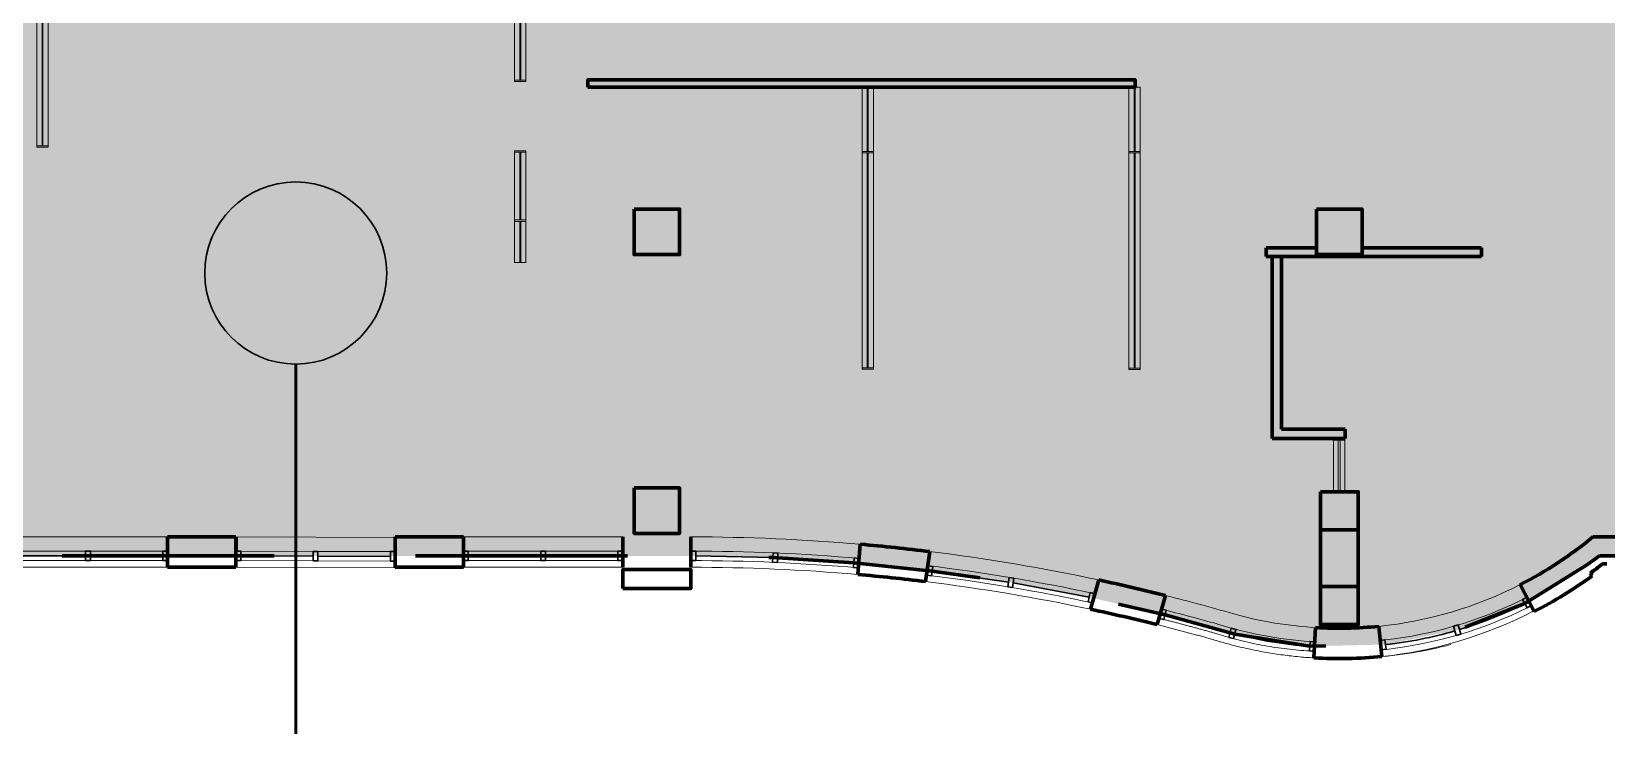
# Model space of a CAD drawing. Header units: inches. Extents: x -2124 to 6036, y -4479 to 801.
# Drawn here: x 2781 to 3612, y -3263 to -2897 of the extents above; entities that cross this region are included whole.
import ezdxf

# ---------------------------------------------------------------- set-up
doc = ezdxf.new("R2010")
doc.units = ezdxf.units.IN
doc.header["$MEASUREMENT"] = 0
doc.linetypes.add('DGN Style 2', pattern=[186.341636, 111.804981, -74.536654])
doc.linetypes.add('DGN Style 4', pattern=[298.332959, 149.073308, -74.536654, 0.186342, -74.536654])
for name, color, linetype, lineweight in [('A-ANNO-NOTE', 4, 'Continuous', 30), ('a-bp-02N-_-03S - A-COLS', 2, 'Continuous', 70), ('a-bp-02N-_-03S - A-GLAZ', 2, 'Continuous', 0), ('a-bp-02N-_-03S - A-GLAZ (Construction)', 2, 'Continuous', 0), ('a-bp-02N-_-03S - A-WALL-FULL', 6, 'Continuous', 70), ('a-fp-02N-_-03S - A-GLAZ', 2, 'Continuous', 13), ('a-fp-02N-_-03S - A-WALL-FULL', 6, 'Continuous', 70)]:
    doc.layers.add(name, color=color, linetype=linetype, lineweight=lineweight)
doc.layers.add('A-AREA-TENANT 3', color=7, linetype='DGN Style 2', lineweight=80, true_color=0xffc3a3)
doc.layers.add('A-AREA-UNKNOWN', color=7, linetype='DGN Style 2', lineweight=80, true_color=0xff6b6e)

# ---------------------------------------------------------------- blocks, each defined once
blk = doc.blocks.new('WIN7FT_4')
at = {"layer": 'a-bp-02N-_-03S - A-GLAZ', "linetype": 'Continuous', "lineweight": 13}
for p, q in [((0, 0), (84, 0)), ((0, -16), (84, -16))]:
    blk.add_line(p, q, dxfattribs=at)
at = {"layer": 'a-bp-02N-_-03S - A-GLAZ', "linetype": 'Continuous', "lineweight": 70}
for p, q in [((0, 0), (0, -16)), ((84, 0), (84, -16))]:
    blk.add_line(p, q, dxfattribs=at)
at = {"layer": 'a-bp-02N-_-03S - A-GLAZ', "linetype": 'Continuous', "lineweight": 0}
for p, q in [((2.5, -7.5), (40.75, -7.5)), ((43.25, -7.5), (81.5, -7.5)), ((40.75, -12.5), (2.5, -12.5)), ((81.5, -12.5), (43.25, -12.5))]:
    blk.add_line(p, q, dxfattribs=at)
at = {"layer": 'a-bp-02N-_-03S - A-GLAZ', "linetype": 'Continuous', "lineweight": 30}
for p, q in [((2.5, -10), (40.75, -10)), ((43.25, -10), (81.5, -10))]:
    blk.add_line(p, q, dxfattribs=at)
at = {"layer": 'a-bp-02N-_-03S - A-GLAZ', "linetype": 'Continuous', "lineweight": 30, "flags": 128}
for points in [[(0, -7.5), (2.5, -7.5), (2.5, -12.5), (0, -12.5), (0, -7.5)], [(40.75, -7.5), (43.25, -7.5), (43.25, -12.5), (40.75, -12.5), (40.75, -7.5)], [(81.5, -7.5), (84, -7.5), (84, -12.5), (81.5, -12.5), (81.5, -7.5)]]:
    blk.add_lwpolyline(points, close=True, dxfattribs=at)
blk = doc.blocks.new('WIN7FT_5')
at = {"layer": 'a-bp-02N-_-03S - A-GLAZ', "linetype": 'Continuous', "lineweight": 13}
for p, q in [((0, 0), (84, 0)), ((0.01, -16), (84.01, -16))]:
    blk.add_line(p, q, dxfattribs=at)
at = {"layer": 'a-bp-02N-_-03S - A-GLAZ', "linetype": 'Continuous', "lineweight": 70}
for p, q in [((0, 0), (0.01, -16)), ((84, 0), (84.01, -16))]:
    blk.add_line(p, q, dxfattribs=at)
at = {"layer": 'a-bp-02N-_-03S - A-GLAZ', "linetype": 'Continuous', "lineweight": 0}
for p, q in [((2.51, -7.5), (40.76, -7.5)), ((43.26, -7.5), (81.51, -7.5)), ((40.76, -12.5), (2.51, -12.5)), ((81.51, -12.5), (43.26, -12.5))]:
    blk.add_line(p, q, dxfattribs=at)
at = {"layer": 'a-bp-02N-_-03S - A-GLAZ', "linetype": 'Continuous', "lineweight": 30}
for p, q in [((2.51, -10), (40.76, -10)), ((43.26, -10), (81.51, -10))]:
    blk.add_line(p, q, dxfattribs=at)
at = {"layer": 'a-bp-02N-_-03S - A-GLAZ', "linetype": 'Continuous', "lineweight": 30, "flags": 128}
for points in [[(0.01, -7.5), (2.51, -7.5), (2.51, -12.5), (0.01, -12.5), (0.01, -7.5)], [(40.76, -7.5), (43.26, -7.5), (43.26, -12.5), (40.76, -12.5), (40.76, -7.5)], [(81.51, -7.5), (84.01, -7.5), (84.01, -12.5), (81.51, -12.5), (81.51, -7.5)]]:
    blk.add_lwpolyline(points, close=True, dxfattribs=at)
blk = doc.blocks.new('WIN7FT_6')
at = {"layer": 'a-bp-02N-_-03S - A-GLAZ', "linetype": 'Continuous', "lineweight": 13}
for p, q in [((0, 0), (84, 0)), ((0, -16), (84, -16))]:
    blk.add_line(p, q, dxfattribs=at)
at = {"layer": 'a-bp-02N-_-03S - A-GLAZ', "linetype": 'Continuous', "lineweight": 70}
for p, q in [((0, 0), (0, -16)), ((84, 0), (84, -16))]:
    blk.add_line(p, q, dxfattribs=at)
at = {"layer": 'a-bp-02N-_-03S - A-GLAZ', "linetype": 'Continuous', "lineweight": 0}
for p, q in [((2.5, -7.5), (40.75, -7.5)), ((43.25, -7.5), (81.5, -7.5)), ((40.75, -12.5), (2.5, -12.5)), ((81.5, -12.5), (43.25, -12.5))]:
    blk.add_line(p, q, dxfattribs=at)
at = {"layer": 'a-bp-02N-_-03S - A-GLAZ', "linetype": 'Continuous', "lineweight": 30}
for p, q in [((2.5, -10), (40.75, -10)), ((43.25, -10), (81.5, -10))]:
    blk.add_line(p, q, dxfattribs=at)
at = {"layer": 'a-bp-02N-_-03S - A-GLAZ', "linetype": 'Continuous', "lineweight": 30, "flags": 128}
for points in [[(0, -7.5), (2.5, -7.5), (2.5, -12.5), (0, -12.5), (0, -7.5)], [(40.75, -7.5), (43.25, -7.5), (43.25, -12.5), (40.75, -12.5), (40.75, -7.5)], [(81.5, -7.5), (84, -7.5), (84, -12.5), (81.5, -12.5), (81.5, -7.5)]]:
    blk.add_lwpolyline(points, close=True, dxfattribs=at)

msp = doc.modelspace()

# ---------------------------------------------------------------- hatches: boundary and pattern name
at = {"layer": 'A-ANNO-NOTE'}
h = msp.add_hatch(color=251, dxfattribs=at)
edge = h.paths.add_edge_path()
edge.add_arc((2920.8, -3024.72), 48, 0, 360)
at = {"layer": 'A-AREA-TENANT 3'}
msp.add_hatch(color=256, dxfattribs=at).paths.add_polyline_path([(3455.7, -3221.44), (3416.07, -3215.02), (3379.37, -3204.94), (3339.31, -3195.57), (3299.24, -3188.04), (3296.77, -3187.69), (3256.44, -3181.81), (3215.2, -3177.41), (3172.48, -3174.71), (3131.76, -3173.8), (3090.76, -3173.8), (3011.76, -3173.8), (2131.28, -3173.76), (2131.26, -3213.5), (1931.26, -3213.5), (1931.28, -3173.76), (1671.26, -3173.76), (1671.26, -3165.01), (1585.38, -3165.01), (1585.38, -2932.97), (1880.85, -2932.97), (1880.85, -2831.6), (1957.78, -2831.6), (1957.78, -2655.69), (2895.81, -2655.69), (2895.81, -2667.81), (2951.62, -2667.81), (2951.62, -2676.5), (2989.62, -2676.5), (2989.62, -2846.25), (3363.25, -2846.25), (3363.19, -2620), (3185.94, -2620), (3185.75, -2409.12), (3976.32, -2409.12), (3976.81, -2628.41), (3905.25, -2628.41), (3905.25, -2697.91), (3950.75, -2697.91), (3950.75, -2709.41), (3976.99, -2709.41), (3978.03, -3173.83), (3608.54, -3173.83), (3602.18, -3178.43), (3569.08, -3198.99), (3534.64, -3212.64), (3495.62, -3220.56)])

# ---------------------------------------------------------------- linework, layer by layer
at = {"layer": 'A-ANNO-NOTE', "lineweight": 53}
msp.add_line((2920.8, -3072.72), (2920.8, -3358.98), dxfattribs=at)
at = {"layer": 'A-ANNO-NOTE'}
msp.add_circle((2920.8, -3024.72), 48, dxfattribs=at)
at = {"layer": 'A-AREA-UNKNOWN', "color": 1, "true_color": 0xff1216, "flags": 128}
msp.add_lwpolyline([(18.02, -3163.5), (65.52, -3163.49), (65.52, -3167.49), (116.02, -3167.49), (116.02, -3163.49), (181.02, -3163.49), (181.02, -3167.49), (231.52, -3167.49), (231.52, -3163.49), (287.52, -3163.49), (287.52, -3167.49), (338.02, -3167.49), (338.02, -3163.49), (394.02, -3163.49), (394.02, -3167.49), (444.52, -3167.49), (444.52, -3163.49), (500.52, -3163.49), (500.52, -3167.49), (551.02, -3167.49), (551.02, -3163.49), (607.02, -3163.49), (607.02, -3167.49), (657.52, -3167.49), (657.52, -3163.49), (713.52, -3163.49), (713.52, -3167.49), (764.02, -3167.49), (764.02, -3163.49), (820.02, -3163.49), (820.02, -3167.49), (870.52, -3167.49), (870.52, -3163.49), (926.52, -3163.49), (926.52, -3167.49), (977.02, -3167.49), (977.02, -3163.49), (1033.02, -3163.49), (1033.02, -3167.49), (1083.52, -3167.49), (1083.52, -3163.49), (1139.52, -3163.49), (1139.52, -3167.49), (1190.02, -3167.49), (1190.02, -3163.49), (1246.02, -3163.49), (1246.02, -3167.49), (1296.52, -3167.49), (1296.52, -3163.49), (1352.52, -3163.49), (1352.52, -3167.49), (1403.02, -3167.49), (1403.02, -3163.49), (1477.52, -3163.49), (1477.52, -3167.49), (1528.02, -3167.49), (1528.02, -3163.49), (1585.38, -3163.49), (1585.38, -3165.01), (1671.26, -3165.01), (1671.26, -3173.76), (1931.28, -3173.76), (1931.28, -3213.56), (2131.26, -3213.5), (2131.28, -3173.76), (3090.76, -3173.8), (3131.76, -3173.8), (3172.48, -3174.71), (3215.2, -3177.41), (3256.44, -3181.81), (3299.24, -3188.04), (3339.31, -3195.57), (3379.37, -3204.94), (3416.07, -3215.02), (3455.7, -3221.44), (3495.62, -3220.56), (3534.64, -3212.64), (3569.08, -3198.99), (3602.18, -3178.43), (3608.54, -3173.83), (3978.03, -3173.83), (3975.2, -1905.04), (3660.25, -1905.04), (3660.25, -1910.28), (3351.25, -1910.24), (3351.25, -1905.04), (2739.22, -1905.04), (2739.22, -2208), (2770.4, -2208), (2770.4, -2307.22), (2371, -2307.22), (2371, -2228.99), (2051.51, -2228.99), (2051.51, -2306.32), (1587.14, -2306.57), (1587.15, -2386.89), (1430.24, -2386.92), (1430.26, -2528.62), (1403.02, -2528.62), (1403.02, -2520.49), (1352.52, -2520.49), (1352.52, -2528.62), (1296.52, -2528.62), (1296.52, -2520.49), (1246.02, -2520.49), (1246.02, -2528.62), (1190.02, -2528.62), (1190.02, -2520.49), (1139.52, -2520.49), (1139.52, -2522.49), (1083.52, -2522.49), (1083.52, -2522.49), (1083.52, -2522.49), (1083.52, -2522.49), (1083.52, -2520.49), (1033.02, -2520.49), (1033.02, -2522.49), (977.02, -2522.49), (977.02, -2520.49), (926.52, -2520.49), (926.52, -2520.49), (926.52, -2520.49), (926.52, -2522.49), (870.52, -2522.49), (870.52, -2520.49), (820.02, -2520.49), (820.02, -2520.49), (820.02, -2522.49), (764.02, -2522.49), (764.02, -2520.49), (713.52, -2520.49), (713.52, -2522.49), (575.02, -2522.49), (575.02, -2386.89), (362.02, -2386.89), (362.02, -2386.89), (362.02, -2386.89), (362.02, -2386.89), (362.02, -2386.89), (18.02, -2386.89), (18.02, -2386.89), (18.02, -2386.89), (18.02, -2386.89), (18.02, -2386.89), (18.02, -2386.89), (18.02, -2386.89), (18.02, -2386.89), (18.02, -2386.89), (18.02, -2445.24), (14.02, -2445.24), (14.02, -2491.74), (18.02, -2491.74), (18.02, -2548.99), (14.02, -2548.99), (14.02, -2595.49), (18.02, -2595.49), (18.02, -2634.49), (14.02, -2634.49), (14.02, -2680.99), (18.02, -2680.99), (18.02, -2719.99), (14.02, -2719.99), (14.02, -2766.49), (18.02, -2766.49), (18.02, -2805.49), (14.02, -2805.49), (14.02, -2851.99), (18.02, -2851.99), (18.02, -2890.99), (14.02, -2890.99), (14.02, -2937.49), (18.02, -2937.49), (18.02, -2976.49), (14.02, -2976.49), (14.02, -3022.99), (18.02, -3022.99), (18.02, -3078.74), (14.02, -3078.74), (14.02, -3125.24), (18.02, -3125.24), (18.02, -3163.5)], close=True, dxfattribs=at)
at = {"layer": 'a-bp-02N-_-03S - A-COLS', "linetype": 'DGN Style 2', "lineweight": 70}
msp.add_line((3461.25, -3160), (3481.25, -3160), dxfattribs=at)
at = {"layer": 'a-bp-02N-_-03S - A-COLS', "linetype": 'Continuous', "lineweight": 70, "flags": 128}
for points in [[(3099.25, -2991), (3123.25, -2991), (3123.25, -3015), (3099.25, -3015), (3099.25, -2991)], [(3459.25, -2991), (3483.25, -2991), (3483.25, -3015), (3459.25, -3015), (3459.25, -2991)], [(3099.25, -3138), (3123.25, -3138), (3123.25, -3162), (3099.25, -3162), (3099.25, -3138)], [(3461.25, -3140), (3481.25, -3140), (3481.25, -3210), (3461.25, -3210), (3461.25, -3140)], [(3461.25, -3190), (3481.25, -3190), (3481.25, -3210), (3461.25, -3210), (3461.25, -3190)]]:
    msp.add_lwpolyline(points, close=True, dxfattribs=at)
at = {"layer": 'a-bp-02N-_-03S - A-GLAZ', "linetype": 'Continuous', "lineweight": 70}
msp.add_line((3129.26, -3179.8), (3129.26, -3163.8), dxfattribs=at)
at = {"layer": 'a-bp-02N-_-03S - A-GLAZ', "linetype": 'Continuous', "lineweight": 30}
for p, q in [((3131.76, -3173.8), (3172.48, -3174.71)), ((3174.98, -3174.83), (3215.2, -3177.41)), ((3256.44, -3181.81), (3296.77, -3187.69)), ((3299.24, -3188.04), (3339.31, -3195.57)), ((3379.37, -3204.94), (3413.69, -3214.24))]:
    msp.add_line(p, q, dxfattribs=at)
at = {"layer": 'a-bp-02N-_-03S - A-GLAZ', "linetype": 'Continuous', "lineweight": 30, "flags": 128}
for points in [[(3131.76, -3176.3), (3129.26, -3176.3), (3129.26, -3171.3), (3131.76, -3171.3), (3131.76, -3176.3)], [(3174.85, -3177.33), (3172.36, -3177.2), (3172.6, -3172.21), (3175.1, -3172.33), (3174.85, -3177.33)], [(3217.47, -3180.13), (3214.98, -3179.9), (3215.43, -3174.92), (3217.92, -3175.15), (3217.47, -3180.13)], [(3256.08, -3184.28), (3253.61, -3183.93), (3254.32, -3178.98), (3256.8, -3179.33), (3256.08, -3184.28)], [(3298.89, -3190.52), (3296.41, -3190.16), (3297.12, -3185.21), (3299.6, -3185.57), (3298.89, -3190.52)], [(3341.13, -3198.6), (3338.7, -3197.99), (3339.92, -3193.14), (3342.34, -3193.75), (3341.13, -3198.6)], [(3572.46, -3200.02), (3570.26, -3201.2), (3567.91, -3196.78), (3570.12, -3195.61), (3572.46, -3200.02)], [(3378.76, -3207.36), (3376.34, -3206.76), (3377.55, -3201.91), (3379.98, -3202.51), (3378.76, -3207.36)], [(3415.46, -3217.44), (3413.04, -3216.84), (3414.25, -3211.98), (3416.68, -3212.59), (3415.46, -3217.44)], [(3535.34, -3215.05), (3532.94, -3215.75), (3531.54, -3210.95), (3533.94, -3210.25), (3535.34, -3215.05)], [(3458.02, -3224.1), (3455.52, -3223.93), (3455.87, -3218.94), (3458.36, -3219.12), (3458.02, -3224.1)], [(3495.92, -3223.04), (3493.44, -3223.34), (3492.83, -3218.38), (3495.31, -3218.07), (3495.92, -3223.04)]]:
    msp.add_lwpolyline(points, close=True, dxfattribs=at)
at = {"layer": 'a-bp-02N-_-03S - A-GLAZ', "linetype": 'Continuous', "lineweight": 13}
for centre, radius, start, end in [((3129.26, -4193.8), 1030, 85.02546, 90), ((3129.26, -4193.8), 1030, 77.94441, 82.96842), ((3129.26, -4193.8), 1014, 85.02277, 90), ((3129.26, -4193.8), 1014, 78.00278, 82.98893), ((3471.25, -3003), 209, 255.26499, 267.58514)]:
    msp.add_arc(centre, radius, start, end, dxfattribs=at)
at = {"layer": 'a-bp-02N-_-03S - A-GLAZ', "linetype": 'Continuous', "lineweight": 0}
for radius, start, end in [(1022.5, 85.02546, 90), (1017.5, 85.02277, 90), (1022.5, 77.97154, 82.97435), (1017.5, 77.98985, 82.98289)]:
    msp.add_arc((3129.26, -4193.8), radius, start, end, dxfattribs=at)
at = {"layer": 'a-bp-02N-_-03S - A-GLAZ', "linetype": 'Continuous', "lineweight": 13, "extrusion": (0, 0, -1)}
msp.add_arc((-3129.26, -4193.8), 1030, 104.05389, 106.28539, dxfattribs=at)
at = {"layer": 'a-bp-02N-_-03S - A-GLAZ', "linetype": 'Continuous', "lineweight": 0, "extrusion": (0, 0, -1)}
msp.add_arc((-3129.26, -4193.8), 1022.5, 104.05389, 105.75042, dxfattribs=at)
at = {"layer": 'a-bp-02N-_-03S - A-GLAZ', "linetype": 'Continuous', "lineweight": 13, "extrusion": (0, 0, -1)}
for centre, major_axis, ratio, start_param, end_param in [((3470.77, -3002.68), (210.05, 0), 0.996705, 1.096596, 1.469146), ((3469.68, -3002.83), (226.04, 0), 0.996905, 1.091984, 1.464304)]:
    msp.add_ellipse(centre, major_axis=major_axis, ratio=ratio, start_param=start_param, end_param=end_param, dxfattribs=at)
at = {"layer": 'a-bp-02N-_-03S - A-GLAZ', "linetype": 'Continuous', "lineweight": 0, "extrusion": (0, 0, -1)}
msp.add_ellipse((3470.75, -3003.16), major_axis=(217.66, 0), ratio=0.99412, start_param=1.108066, end_param=1.456626, dxfattribs=at)
at = {"layer": 'a-bp-02N-_-03S - A-GLAZ', "linetype": 'Continuous', "lineweight": 0}
for centre, major_axis, ratio, start_param, end_param in [((3470.74, -3003.16), (222.66, 0), 0.994248, 4.82671, 5.175711), ((3470.76, -3003.5), (0, 215.98), 0.994779, 2.840412, 3.072214)]:
    msp.add_ellipse(centre, major_axis=major_axis, ratio=ratio, start_param=start_param, end_param=end_param, dxfattribs=at)
at = {"layer": 'a-bp-02N-_-03S - A-GLAZ', "linetype": 'Continuous', "lineweight": 30, "extrusion": (0, 0, -1)}
for centre, major_axis, ratio, start_param, end_param in [((3471.25, -3003.41), (219.03, 0), 0.99799, 1.107773, 1.277186), ((3470.62, -3002.31), (221.3, 0), 0.992919, 1.288602, 1.456551)]:
    msp.add_ellipse(centre, major_axis=major_axis, ratio=ratio, start_param=start_param, end_param=end_param, dxfattribs=at)
at = {"layer": 'a-bp-02N-_-03S - A-GLAZ', "linetype": 'Continuous', "lineweight": 30}
msp.add_ellipse((3470.73, -3003.72), major_axis=(0, 218.26), ratio=0.994002, start_param=2.886983, end_param=3.072222, dxfattribs=at)
at = {"layer": 'a-bp-02N-_-03S - A-GLAZ', "linetype": 'Continuous', "lineweight": 13}
msp.add_rational_spline([(3375.15, -3210.06), (3389.88, -3213.75), (3404.5, -3217.87), (3430.57, -3226.01), (3457.81, -3227.6)], [1, 0.999887797671, 1, 0.992621987682, 1], degree=2, knots=[0, 0, 0, 0.5, 0.5, 1, 1, 1], dxfattribs=at)
at = {"layer": 'a-bp-02N-_-03S - A-GLAZ', "linetype": 'Continuous', "lineweight": 0}
msp.add_rational_spline([(3375.99, -3206.67), (3390.83, -3210.38), (3405.54, -3214.53), (3405.54, -3214.53), (3405.54, -3214.53), (3429.93, -3222.48), (3455.52, -3223.93)], [1, 0.999887119797, 1, 1, 1, 0.991749315396, 1], degree=2, knots=[0, 0, 0, 0.333333, 0.333333, 0.666667, 0.666667, 1, 1, 1], dxfattribs=at)
at = {"layer": 'a-bp-02N-_-03S - A-GLAZ (Construction)', "linetype": 'DGN Style 4', "lineweight": 13}
msp.add_arc((3471.25, -2991), 237, 274.2724, 284.38476, dxfattribs=at)
at = {"layer": 'a-bp-02N-_-03S - A-WALL-FULL', "linetype": 'Continuous'}
for p, q in [((2853.26, -3179.79), (2853.26, -3163.79)), ((2853.26, -3163.79), (2889.26, -3163.79)), ((2889.26, -3179.79), (2889.26, -3163.79)), ((2973.26, -3179.79), (2973.26, -3163.79)), ((2973.26, -3163.79), (3009.26, -3163.8)), ((3009.26, -3179.8), (3009.26, -3163.8)), ((3605.01, -3163.82), (3661, -3163.83)), ((3217.24, -3183.5), (3218.57, -3167.67)), ((3255.35, -3171.55), (3253.02, -3187.38)), ((2853.26, -3179.79), (2889.26, -3179.79)), ((2973.26, -3179.79), (3009.26, -3179.8)), ((3610.05, -3178.07), (3612.27, -3178.07)), ((3344.38, -3186.52), (3340.03, -3201.95)), ((3566.7, -3188.96), (3574, -3203.17)), ((3604.64, -3184.35), (3603.55, -3182.99)), ((3343.29, -3190.37), (3340.03, -3201.95)), ((3379.49, -3194.66), (3375.15, -3210.06)), ((3458.75, -3211.63), (3457.81, -3227.6)), ((3493.71, -3226.88), (3492.09, -3210.96))]:
    msp.add_line(p, q, dxfattribs=at)
at = {"layer": 'a-bp-02N-_-03S - A-WALL-FULL', "linetype": 'Continuous', "flags": 128}
msp.add_lwpolyline([(3093.26, -3191), (3129.26, -3191), (3129.26, -3181), (3093.26, -3181), (3093.26, -3191)], close=True, dxfattribs=at)
at = {"layer": 'a-bp-02N-_-03S - A-WALL-FULL', "linetype": 'Continuous'}
for radius, start, end in [(1030, 82.96842, 85.02277), (1014, 82.98893, 85.02277), (1030, 75.93952, 77.94441), (1014, 75.96619, 78.00278)]:
    msp.add_arc((3129.26, -4193.8), radius, start, end, dxfattribs=at)
at = {"layer": 'a-bp-02N-_-03S - A-WALL-FULL', "linetype": 'Continuous', "extrusion": (0, 0, -1)}
for centre, major_axis, ratio, start_param, end_param in [((3470.28, -3003.52), (210.63, 0), 0.990133, 0.876788, 1.096595), ((3470.28, -3003.53), (224.9, 0), 0.990603, 0.900179, 0.936546), ((3470.28, -3003.53), (226.64, 0), 0.990676, 0.936197, 1.095435), ((3470.88, -3020.17), (209.01, 0), 0.917572, 1.469147, 1.628856), ((3470.88, -3020.18), (225.01, 0), 0.923405, 1.469146, 1.628879)]:
    msp.add_ellipse(centre, major_axis=major_axis, ratio=ratio, start_param=start_param, end_param=end_param, dxfattribs=at)
at = {"layer": 'a-fp-02N-_-03S - A-GLAZ', "flags": 128}
for points in [[(2790.25, -2958.41), (2784.25, -2958.41), (2784.25, -2853.81), (2790.25, -2853.81), (2790.25, -2958.41)], [(3042.25, -2923.72), (3036.25, -2923.72), (3036.25, -2850), (3042.25, -2850), (3042.25, -2923.72)], [(2787, -2923.3), (2787.5, -2923.3), (2787.5, -2888.93), (2787, -2888.93), (2787, -2923.3)], [(3039, -2922.97), (3039.5, -2922.97), (3039.5, -2887.34), (3039, -2887.34), (3039, -2922.97)], [(2787, -2957.66), (2787.5, -2957.66), (2787.5, -2923.3), (2787, -2923.3), (2787, -2957.66)], [(3036.25, -2923.72), (3042.25, -2923.72), (3042.25, -2922.97), (3036.25, -2922.97), (3036.25, -2923.72)], [(3219.5, -2926.79), (3225.5, -2926.79), (3225.5, -3075.38), (3219.5, -3075.38), (3219.5, -2926.79)], [(3222.25, -2960.62), (3222.75, -2960.62), (3222.75, -2926.79), (3222.25, -2926.79), (3222.25, -2960.62)], [(3366.25, -3075.62), (3360.25, -3075.62), (3360.25, -2926.79), (3366.25, -2926.79), (3366.25, -3075.62)], [(3363, -2960.62), (3363.5, -2960.62), (3363.5, -2926.79), (3363, -2926.79), (3363, -2960.62)], [(2790.25, -2958.41), (2784.25, -2958.41), (2784.25, -2957.66), (2790.25, -2957.66), (2790.25, -2958.41)], [(3036.25, -2960.97), (3042.25, -2960.97), (3042.25, -2960.22), (3036.25, -2960.22), (3036.25, -2960.97)], [(3042.25, -3019.22), (3036.25, -3019.22), (3036.25, -2960.22), (3042.25, -2960.22), (3042.25, -3019.22)], [(3039, -2996.72), (3039.5, -2996.72), (3039.5, -2960.97), (3039, -2960.97), (3039, -2996.72)], [(3219.5, -2961.38), (3225.5, -2961.38), (3225.5, -2960.62), (3219.5, -2960.62), (3219.5, -2961.38)], [(3222.25, -2999.21), (3222.75, -2999.21), (3222.75, -2961.38), (3222.25, -2961.38), (3222.25, -2999.21)], [(3360.25, -2961.38), (3366.25, -2961.38), (3366.25, -2960.62), (3360.25, -2960.62), (3360.25, -2961.38)], [(3363, -2999.21), (3363.5, -2999.21), (3363.5, -2961.38), (3363, -2961.38), (3363, -2999.21)], [(3036.25, -2997.47), (3042.25, -2997.47), (3042.25, -2996.72), (3036.25, -2996.72), (3036.25, -2997.47)], [(3039, -3019.22), (3039.5, -3019.22), (3039.5, -2997.47), (3039, -2997.47), (3039, -3019.22)], [(3222.25, -3037.04), (3222.75, -3037.04), (3222.75, -2999.21), (3222.25, -2999.21), (3222.25, -3037.04)], [(3363, -3037.04), (3363.5, -3037.04), (3363.5, -2999.21), (3363, -2999.21), (3363, -3037.04)], [(3222.25, -3074.62), (3222.75, -3074.62), (3222.75, -3037.04), (3222.25, -3037.04), (3222.25, -3074.62)], [(3363, -3074.88), (3363.5, -3074.88), (3363.5, -3037.04), (3363, -3037.04), (3363, -3074.88)], [(3219.5, -3075.38), (3225.5, -3075.38), (3225.5, -3074.62), (3219.5, -3074.62), (3219.5, -3075.38)], [(3360.25, -3075.62), (3366.25, -3075.62), (3366.25, -3074.88), (3360.25, -3074.88), (3360.25, -3075.62)], [(3474.22, -3112), (3468.22, -3112), (3468.22, -3112.75), (3474.22, -3112.75), (3474.22, -3112)], [(3468.22, -3112), (3474.22, -3112), (3474.22, -3140), (3468.22, -3140), (3468.22, -3112)], [(3470.72, -3140), (3471.72, -3140), (3471.72, -3112.75), (3470.72, -3112.75), (3470.72, -3140)]]:
    msp.add_lwpolyline(points, close=True, dxfattribs=at)
at = {"layer": 'a-fp-02N-_-03S - A-WALL-FULL', "linetype": 'Continuous'}
for p, q in [((3432.75, -3016), (3432.75, -3011.38)), ((3432.75, -3011.38), (3459.25, -3011.38)), ((3483.25, -3011.38), (3546.25, -3011.38)), ((3546.25, -3016), (3546.25, -3011.38)), ((3432.75, -3016), (3546.25, -3016)), ((3435.75, -3112), (3435.75, -3016)), ((3440.75, -3107), (3440.75, -3016)), ((3435.75, -3112), (3474.25, -3112)), ((3440.75, -3107), (3474.25, -3107)), ((3474.25, -3112), (3474.25, -3107))]:
    msp.add_line(p, q, dxfattribs=at)
at = {"layer": 'a-fp-02N-_-03S - A-WALL-FULL', "linetype": 'Continuous', "flags": 128}
msp.add_lwpolyline([(3074.92, -2926.79), (3363.5, -2926.79), (3363.5, -2922.79), (3074.92, -2922.79), (3074.92, -2926.79)], close=True, dxfattribs=at)

# ---------------------------------------------------------------- block references
at = {"layer": 'a-bp-02N-_-03S - A-GLAZ', "linetype": 'Continuous', "lineweight": 13}
for name, p, xscale, yscale, zscale, rotation in [('WIN7FT_4', (2769.26, -3163.78), 1.000000001084206, 1.000000001084206, 1.000000001084206, 359.997331952825), ('WIN7FT_5', (2889.32, -3163.79), 1.000001721652365, 1.000001721652365, 1.000001721652365, 359.7953606987726), ('WIN7FT_6', (3009.26, -3163.8), 1.000004657932666, 1.000004657932666, 1.000004657932666, 359.9970651617745)]:
    msp.add_blockref(name, p, dxfattribs=dict(at, xscale=xscale, yscale=yscale, zscale=zscale, rotation=rotation))

doc.saveas('drawing.dxf')
